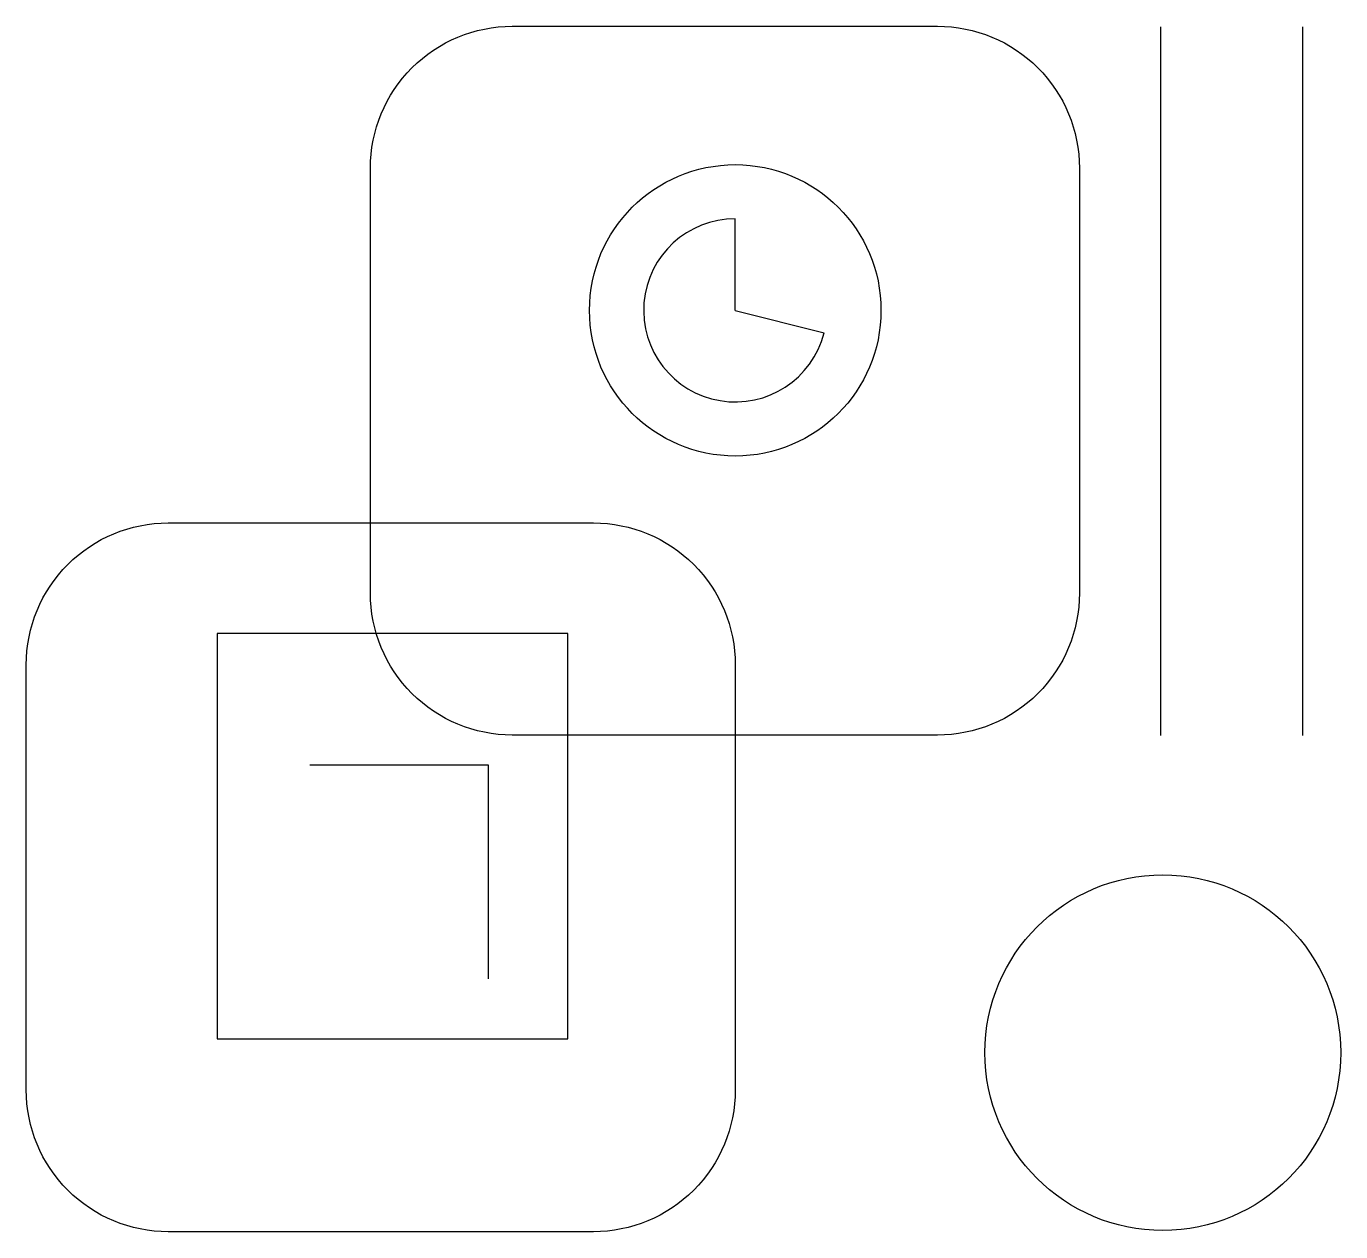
# Model space of a CAD drawing. Header units: millimetres. Extents: x 0 to 92.7, y 0 to 85.
import ezdxf

# ---------------------------------------------------------------- set-up
doc = ezdxf.new("R2010")
doc.units = ezdxf.units.MM
doc.layers.get('0').update_dxf_attribs({"linetype": 'CONTINUOUS'})

msp = doc.modelspace()

# ---------------------------------------------------------------- linework, layer by layer
for p, q in [((80, 85), (80, 35)), ((90, 85), (90, 35)), ((50, 65), (50, 71.459)), ((50, 65), (56.26, 63.409)), ((20, 32.939), (32.583, 32.939)), ((32.583, 32.939), (32.583, 17.844))]:
    msp.add_line(p, q)
for points in [[(74.27, 75.039), (74.27, 45.039, -0.414214), (64.27, 35.039), (34.27, 35.039, -0.414214), (24.27, 45.039), (24.27, 75.039, -0.414214), (34.27, 85.039), (64.27, 85.039, -0.414214)], [(40, 0), (10, 0, -0.414214), (0, 10), (0, 40, -0.414214), (10, 50), (40, 50, -0.414214), (50, 40), (50, 10, -0.414214)]]:
    msp.add_lwpolyline(points, format="xyb", close=True)
msp.add_lwpolyline([(38.204, 42.206), (13.451, 42.206), (13.451, 13.596), (38.204, 13.596)], close=True)
for centre, radius in [((50, 65), 10.277), ((80.155, 12.632), 12.546)]:
    msp.add_circle(centre, radius)
msp.add_arc((50, 65), 6.459, 90, 345.73898)

doc.saveas('drawing.dxf')
